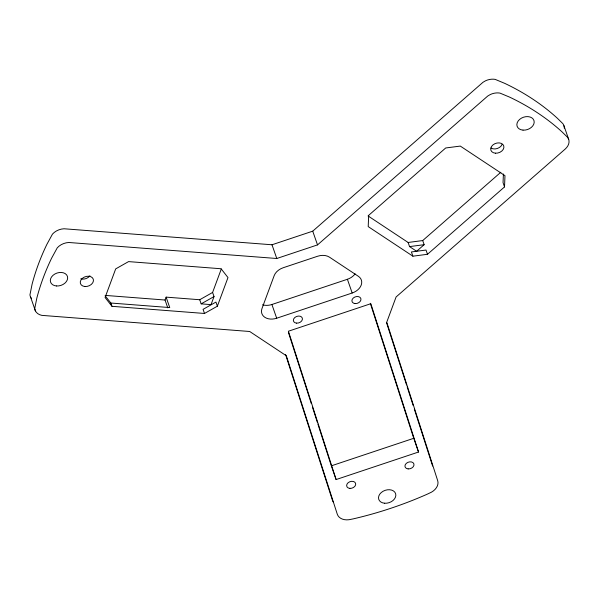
<?xml version="1.0" encoding="UTF-8"?>
<svg xmlns="http://www.w3.org/2000/svg" width="599" height="599" viewBox="0 0 599 599"><rect width="100%" height="100%" fill="white"/><g stroke="black" fill="none" stroke-linecap="round" stroke-linejoin="round"><path stroke-width="0.9" d="M503.4 174.017L503.048 182.68L504.53 186.918L427.491 254.29L412.898 256.192L368.213 226.609L368.662 215.348L445.701 147.975L460.294 146.081L504.979 175.664L504.53 186.918M167.772 307.849L165.047 300.024L166.118 297.134L199.722 299.732L212.593 292.462L221.278 269.033M212.593 292.462L214.023 296.58L211.043 304.621L201.159 303.858L199.722 299.732M217.37 306.186L227.987 277.562L221.083 268.756L128.56 261.606L115.689 268.884L105.08 297.508L111.983 306.314L204.506 313.464L217.37 306.186L215.939 302.076L203.068 309.346L204.506 313.464M31.53 298.564A12.796 9.307 -19.2 0 1 29.95 294.85L32.084 284.248A300.96 219.032 -19.2 0 1 46.834 244.452L52.465 234.119A12.796 9.307 -19.2 0 1 64.026 228.766L271.998 244.774L312.73 231.169L482.981 82.295L485.564 80.775A12.864 9.367 -19.2 0 1 495.163 79.368L504.74 83.366A300.96 219.032 -19.2 0 1 557.16 118.063L562.805 123.596A12.714 9.255 -19.2 0 1 564.273 128.156M317.515 244.894L487.758 96.02L490.349 94.5A12.864 9.367 -19.2 0 1 499.94 93.092L509.524 97.09A300.96 219.032 -19.2 0 1 561.937 131.795L567.582 137.328A12.714 9.255 -19.2 0 1 565.149 149.114L396.096 296.969L386.744 322.187L437.689 480.66A12.714 9.255 -19.2 0 1 431.49 492.161L427.641 494.003A300.96 219.032 -19.2 0 1 353.125 518.899L348.962 519.73A12.714 9.255 -19.2 0 1 337.289 514.204L286.322 355.746L249.693 331.494L41.788 315.366A12.796 9.307 -19.2 0 1 34.727 308.575L36.861 297.973A300.96 219.032 -19.2 0 1 51.619 258.184L57.249 247.844A12.796 9.307 -19.2 0 1 68.81 242.49L276.775 258.498L317.515 244.894L312.73 231.169M368.056 215.939L408.114 242.468L422.707 240.566L500.831 172.242M422.707 240.566L424.144 244.692L416.627 251.273L409.551 246.593L408.114 242.468M201.159 303.858L214.023 296.58M262.549 304.771A12.714 9.255 -19.2 0 0 271.909 304.502L347.405 279.276A12.714 9.255 -19.2 0 0 355.102 273.848M276.686 318.226L352.182 293.008A12.714 9.255 -19.2 0 0 358.374 276.304L329.472 257.166A12.714 9.255 -19.2 0 0 317.612 256.245L283.207 267.738A12.714 9.255 -19.2 0 0 274.177 275.637L261.995 308.5A12.714 9.255 -19.2 0 0 276.686 318.226L271.909 304.502M331.621 466.688L336.106 479.559L418.529 452.028L413.744 438.303L331.329 465.835L317.904 424.085M409.551 246.593L424.144 244.692M105.529 295.427L165.047 300.024M105.087 295.689L110.837 303.027L169.749 307.572L166.118 297.134M563.944 125.745L568.728 139.47M427.491 254.29L426.009 250.045L411.416 251.947L412.898 256.192M347.405 279.276L352.182 293.008M271.998 244.774L276.775 258.498M110.837 303.027L111.983 306.314M30.624 297.186L35.408 310.911M386.542 322.704L406.579 385.03M407.148 386.804L413.16 405.501M414.306 409.065L432.62 466.044M418.529 452.028L370.818 303.7L288.411 331.225L336.106 479.559M370.324 303.296L413.744 438.303M288.486 332.602L311.33 403.659M312.476 407.208L317.328 422.31M285.551 354.481L332.505 500.479A12.714 9.255 -19.2 0 0 333.179 501.947M502.157 144.292A6.784 4.934 -19.2 0 1 491.015 148.013M89.902 275.772A6.784 4.934 -19.2 0 1 80.805 278.805M56.486 285.97A8.903 6.477 -19.2 0 0 67.432 276.394A8.903 6.477 -19.2 0 0 53.049 275.285A8.903 6.477 -19.2 0 0 56.486 285.97M384.67 503.235A8.903 6.477 -19.2 0 0 395.617 493.666A8.903 6.477 -19.2 0 0 381.234 492.558A8.903 6.477 -19.2 0 0 384.67 503.235M355.125 303.581A4.665 3.392 -19.2 0 0 360.86 298.564A4.665 3.392 -19.2 0 0 353.328 297.988A4.665 3.392 -19.2 0 0 355.125 303.581M408.159 468.912A4.665 3.392 -19.2 0 0 413.894 463.903A4.665 3.392 -19.2 0 0 406.362 463.319A4.665 3.392 -19.2 0 0 408.159 468.912M296.587 323.138A4.665 3.392 -19.2 0 0 302.323 318.121A4.665 3.392 -19.2 0 0 294.79 317.537A4.665 3.392 -19.2 0 0 296.587 323.138M495.403 153.187A6.784 4.934 -19.2 0 0 503.744 145.894A6.784 4.934 -19.2 0 0 492.782 145.048A6.784 4.934 -19.2 0 0 495.403 153.187M349.868 488.387A4.665 3.392 -19.2 0 0 355.596 483.371A4.665 3.392 -19.2 0 0 348.064 482.794A4.665 3.392 -19.2 0 0 349.868 488.387M523.017 130.125A8.903 6.477 -19.2 0 0 533.964 120.549A8.903 6.477 -19.2 0 0 519.588 119.441A8.903 6.477 -19.2 0 0 523.017 130.125M84.953 286.517A6.784 4.934 -19.2 0 0 93.294 279.224A6.784 4.934 -19.2 0 0 82.34 278.37A6.784 4.934 -19.2 0 0 84.953 286.517"/></g></svg>
